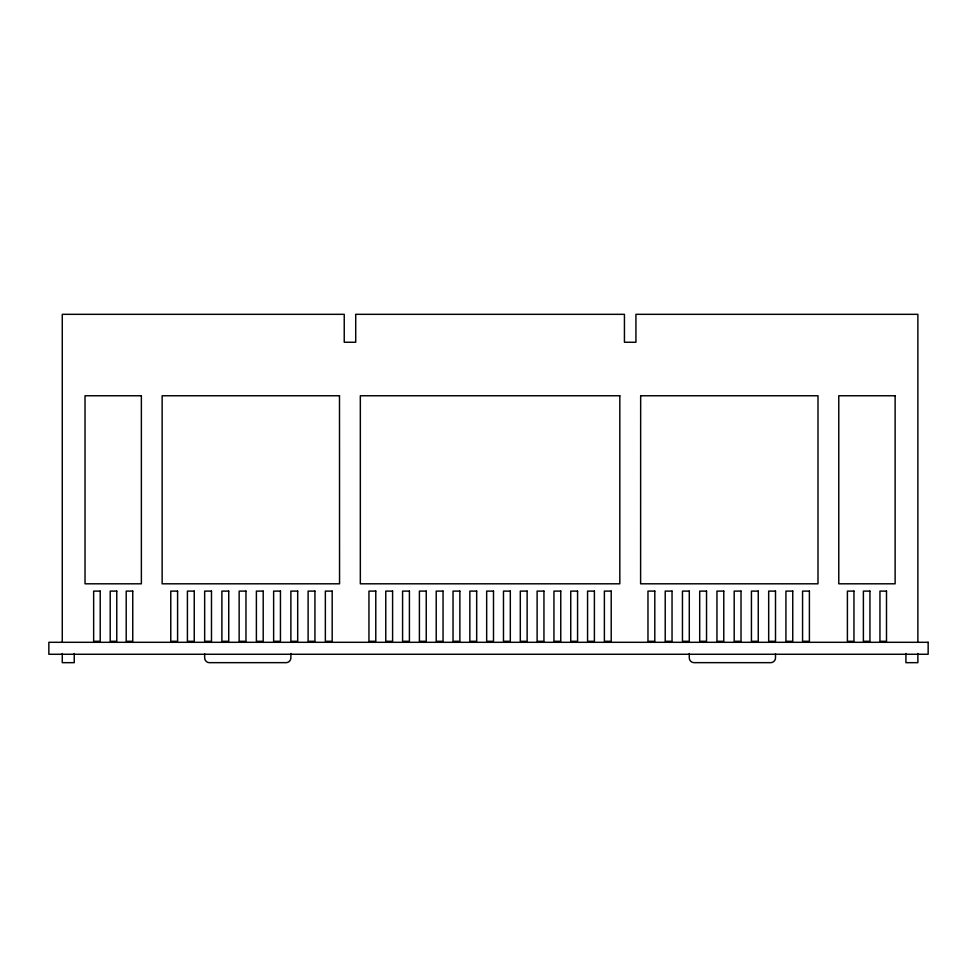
<?xml version="1.0" encoding="UTF-8"?>
<svg xmlns="http://www.w3.org/2000/svg" width="977" height="977" viewBox="0 0 977 977"><rect width="100%" height="100%" fill="white"/><g stroke="black" fill="none" stroke-linecap="round" stroke-linejoin="round"><path stroke-width="1.47" d="M917.879 642.28L917.879 314.325L635.929 314.325L635.929 342.255L624.437 342.255L624.437 314.325L355.713 314.325L355.713 342.255L344.234 342.255L344.234 314.325L62.272 314.325L62.272 642.28M917.879 653.491L917.879 662.662L905.923 662.675L905.923 653.491M775.506 653.735L775.506 657.79A4.861 4.861 0 0 1 770.963 662.662L693.67 662.65A4.861 4.861 0 0 1 689.286 657.765L689.286 653.491M290.877 653.491L290.877 657.765A4.861 4.861 0 0 1 286.493 662.65L209.188 662.662A4.861 4.861 0 0 1 204.657 657.79L204.657 653.735M74.24 653.491L74.24 662.662L62.272 662.675L62.272 653.491M640.656 395.758L640.607 583.806L818.005 583.806L818.005 395.758L640.656 395.758M141.372 395.758L85.023 395.758L85.023 583.806L141.372 583.806L141.372 395.758M339.495 395.758L162.145 395.758L162.145 583.806L339.556 583.806L339.495 395.758M619.821 395.758L360.33 395.758L360.33 583.806L619.821 583.806L619.821 395.758M895.127 395.758L838.779 395.758L838.779 583.806L895.127 583.806L895.127 395.758M100.204 591.109L93.645 591.109L93.645 641.291L100.204 641.291L100.204 591.109M116.764 591.109L110.206 591.109L110.206 641.291L116.764 641.291L116.764 591.109M132.75 591.109L126.204 591.109L126.204 641.291L132.75 641.291L132.75 591.109M177.594 591.109L170.767 591.109L170.767 641.291L177.594 641.291L177.594 591.109M194.24 591.109L187.413 591.109L187.413 641.291L194.24 641.291L194.24 591.109M211.484 591.109L204.657 591.109L204.657 641.291L211.484 641.291L211.484 591.109M228.728 591.109L221.901 591.109L221.901 641.291L228.728 641.291L228.728 591.109M245.96 591.109L239.145 591.109L239.145 641.291L245.96 641.291L245.96 591.109M263.204 591.109L256.389 591.109L256.389 641.291L263.204 641.291L263.204 591.109M280.448 591.109L273.633 591.109L273.633 641.291L280.448 641.291L280.448 591.109M297.692 591.109L290.877 591.109L290.877 641.291L297.692 641.291L297.692 591.109M314.936 591.109L308.109 591.109L308.109 641.291L314.936 641.291L314.936 591.109M332.18 591.109L325.353 591.109L325.353 641.291L332.18 641.291L332.18 591.109M375.779 591.109L368.952 591.109L368.952 641.291L375.779 641.291L375.779 591.109M392.595 591.109L385.768 591.109L385.768 641.291L392.595 641.291L392.595 591.109M409.412 591.109L402.585 591.109L402.585 641.291L409.412 641.291L409.412 591.109M426.228 591.109L419.402 591.109L419.402 641.291L426.228 641.291L426.228 591.109M443.045 591.109L436.218 591.109L436.218 641.291L443.045 641.291L443.045 591.109M459.862 591.109L453.035 591.109L453.035 641.291L459.862 641.291L459.862 591.109M476.678 591.109L469.852 591.109L469.852 641.291L476.678 641.291L476.678 591.109M493.495 591.109L486.668 591.109L486.668 641.291L493.495 641.291L493.495 591.109M510.312 591.109L503.485 591.109L503.485 641.291L510.312 641.291L510.312 591.109M527.128 591.109L520.301 591.109L520.301 641.291L527.128 641.291L527.128 591.109M543.945 591.109L537.118 591.109L537.118 641.291L543.945 641.291L543.945 591.109M560.761 591.109L553.935 591.109L553.935 641.291L560.761 641.291L560.761 591.109M577.578 591.109L570.751 591.109L570.751 641.291L577.578 641.291L577.578 591.109M594.395 591.109L587.568 591.109L587.568 641.291L594.395 641.291L594.395 591.109M611.211 591.109L604.384 591.109L604.384 641.291L611.211 641.291L611.211 591.109M654.798 591.109L647.971 591.109L647.971 641.291L654.798 641.291L654.798 591.109M672.042 591.109L665.215 591.109L665.215 641.291L672.042 641.291L672.042 591.109M689.286 591.109L682.459 591.109L682.459 641.291L689.286 641.291L689.286 591.109M706.53 591.109L699.703 591.109L699.703 641.291L706.53 641.291L706.53 591.109M723.774 591.109L716.947 591.109L716.947 641.291L723.774 641.291L723.774 591.109M741.018 591.109L734.191 591.109L734.191 641.291L741.018 641.291L741.018 591.109M758.262 591.109L751.435 591.109L751.435 641.291L758.262 641.291L758.262 591.109M775.506 591.109L768.679 591.109L768.679 641.291L775.506 641.291L775.506 591.109M792.75 591.109L785.923 591.109L785.923 641.291L792.75 641.291L792.75 591.109M809.396 591.109L802.569 591.109L802.569 641.291L809.396 641.291L809.396 591.109M853.959 591.109L847.401 591.109L847.401 641.291L853.959 641.291L853.959 591.109M869.945 591.109L863.387 591.109L863.387 641.291L869.945 641.291L869.945 591.109M886.505 591.109L879.947 591.109L879.947 641.291L886.505 641.291L886.505 591.109M928.15 642.304L48.85 642.304L48.85 654.272L928.15 654.272L928.15 642.304"/></g></svg>
